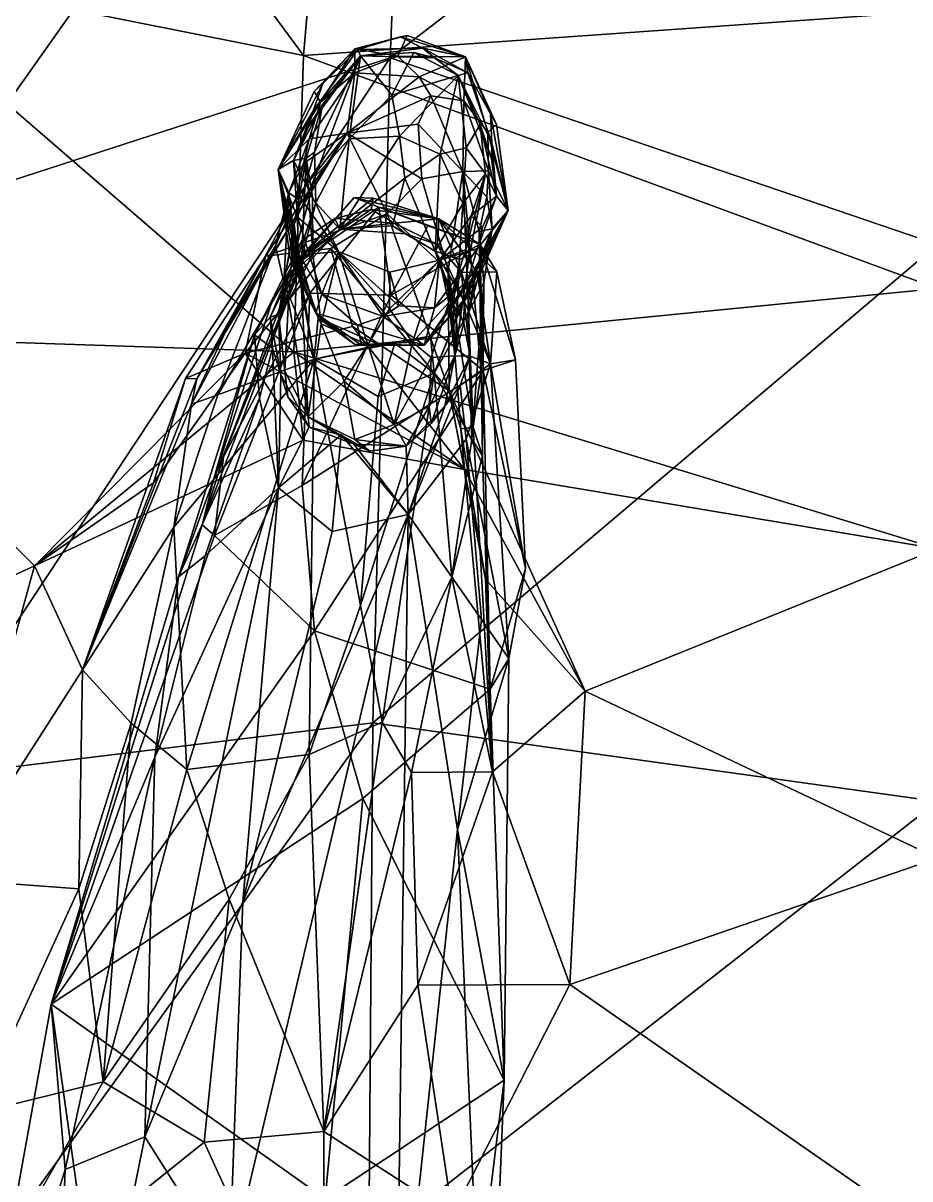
# Model space of a CAD drawing. Extents: x -0.15 to 0.15, y -0.73 to 0.51.
# Drawn here: x -0.0982 to -0.003, y -0.0489 to 0.0753 of the extents above; entities that cross this region are included whole.
import ezdxf

# ---------------------------------------------------------------- set-up
doc = ezdxf.new("R2010")
doc.units = 0
doc.layers.add('CRANE$LWO', color=1, linetype='CONTINUOUS')

msp = doc.modelspace()

# ---------------------------------------------------------------- linework, layer by layer
at = {"layer": 'CRANE$LWO'}
for points in [[(-0.06811, 0.07182, 0.76702), (-0.11732, 0.08163, 0.78854), (-0.11083, 0.12974, 0.7716)], [(-0.11083, 0.12974, 0.7716), (-0.0645, 0.11368, 0.7588), (-0.06811, 0.07182, 0.76702)], [(-0.05647, 0.12816, 1.07394), (-0.10297, 0.10712, 1.02558), (-0.10769, 0.05569, 1.04586)], [(-0.10769, 0.05569, 1.04586), (-0.0588, 0.07156, 1.091), (-0.05647, 0.12816, 1.07394)], [(-0.05647, 0.12816, 1.07394), (-0.0588, 0.07156, 1.091), (0, 0.11691, 1.10408)], [(-0.0588, 0.07156, 1.091), (0, 0.05151, 1.12434), (0, 0.11691, 1.10408)], [(-0.06811, 0.07182, 0.76702), (-0.0645, 0.11368, 0.7588), (0, 0.07661, 0.76193)], [(-0.06914, 0.03996, 0.78697), (-0.12155, 0.04172, 0.8104), (-0.11732, 0.08163, 0.78854)], [(-0.06811, 0.07182, 0.76702), (-0.06914, 0.03996, 0.78697), (-0.11732, 0.08163, 0.78854)], [(-0.06811, 0.07182, 0.76702), (0, 0.07661, 0.76193), (0, 0.04676, 0.77115)], [(-0.05697, 0.07397, 0.37849), (-0.05769, 0.07382, 0.36955), (-0.06257, 0.07253, 0.37841)], [(-0.05798, 0.07175, 0.38793), (-0.05697, 0.07397, 0.37849), (-0.06257, 0.07253, 0.37841)], [(-0.05769, 0.07382, 0.36955), (-0.06225, 0.07247, 0.3674), (-0.06257, 0.07253, 0.37841)], [(-0.05769, 0.07382, 0.36955), (-0.05528, 0.07258, 0.36547), (-0.06225, 0.07247, 0.3674)], [(-0.05697, 0.07397, 0.37849), (-0.05798, 0.07175, 0.38793), (-0.05071, 0.07167, 0.37859)], [(-0.05769, 0.07382, 0.36955), (-0.05697, 0.07397, 0.37849), (-0.05071, 0.07167, 0.37859)], [(-0.05528, 0.07258, 0.36547), (-0.05769, 0.07382, 0.36955), (-0.05071, 0.07167, 0.37859)], [(-0.06198, 0.07177, 0.33604), (-0.06707, 0.06587, 0.36534), (-0.06225, 0.07247, 0.3674)], [(-0.06603, 0.06881, 0.36945), (-0.06225, 0.07247, 0.3674), (-0.06707, 0.06587, 0.36534)], [(-0.06603, 0.06881, 0.36945), (-0.06696, 0.06794, 0.37816), (-0.06257, 0.07253, 0.37841)], [(-0.06696, 0.06794, 0.37816), (-0.06628, 0.06681, 0.38748), (-0.06257, 0.07253, 0.37841)], [(-0.06628, 0.06681, 0.38748), (-0.06258, 0.06993, 0.39008), (-0.06257, 0.07253, 0.37841)], [(-0.06225, 0.07247, 0.3674), (-0.06603, 0.06881, 0.36945), (-0.06257, 0.07253, 0.37841)], [(-0.06258, 0.06993, 0.39008), (-0.05798, 0.07175, 0.38793), (-0.06257, 0.07253, 0.37841)], [(-0.06198, 0.07177, 0.33604), (-0.06225, 0.07247, 0.3674), (-0.05528, 0.07258, 0.36547)], [(-0.05528, 0.07258, 0.36547), (-0.05404, 0.07155, 0.36167), (-0.06198, 0.07177, 0.33604)], [(-0.05624, 0.07214, 0.33125), (-0.0586, 0.06756, 0.25567), (-0.06198, 0.07177, 0.33604)], [(-0.05404, 0.07155, 0.36167), (-0.05624, 0.07214, 0.33125), (-0.06198, 0.07177, 0.33604)], [(-0.0586, 0.06756, 0.25567), (-0.05624, 0.07214, 0.33125), (-0.05147, 0.06966, 0.32877)], [(-0.05624, 0.07214, 0.33125), (-0.05404, 0.07155, 0.36167), (-0.05147, 0.06966, 0.32877)], [(-0.05071, 0.07167, 0.37859), (-0.05044, 0.06993, 0.36566), (-0.05528, 0.07258, 0.36547)], [(-0.05404, 0.07155, 0.36167), (-0.05528, 0.07258, 0.36547), (-0.05044, 0.06993, 0.36566)], [(-0.0588, 0.07156, 1.091), (-0.10769, 0.05569, 1.04586), (-0.11011, -0.00595, 1.07502)], [(-0.06065, 0.0001, 1.11348), (-0.0588, 0.07156, 1.091), (-0.11011, -0.00595, 1.07502)], [(0, 0.04676, 0.77115), (-0.06914, 0.03996, 0.78697), (-0.06811, 0.07182, 0.76702)], [(-0.06607, 0.06655, 0.33105), (-0.06753, 0.0642, 0.36143), (-0.06198, 0.07177, 0.33604)], [(-0.06753, 0.0642, 0.36143), (-0.06707, 0.06587, 0.36534), (-0.06198, 0.07177, 0.33604)], [(-0.06683, 0.0588, 0.20647), (-0.06692, 0.06142, 0.25554), (-0.06198, 0.07177, 0.33604)], [(-0.06692, 0.06142, 0.25554), (-0.06607, 0.06655, 0.33105), (-0.06198, 0.07177, 0.33604)], [(-0.06198, 0.07177, 0.33604), (-0.06319, 0.06286, 0.20654), (-0.06683, 0.0588, 0.20647)], [(-0.0586, 0.06756, 0.25567), (-0.06319, 0.06286, 0.20654), (-0.06198, 0.07177, 0.33604)], [(-0.05798, 0.07175, 0.38793), (-0.06258, 0.06993, 0.39008), (-0.05567, 0.06951, 0.39263)], [(0, 0.05151, 1.12434), (-0.0588, 0.07156, 1.091), (-0.06065, 0.0001, 1.11348)], [(-0.05798, 0.07175, 0.38793), (-0.05567, 0.06951, 0.39263), (-0.05071, 0.07167, 0.37859)], [(-0.05071, 0.07167, 0.37859), (-0.05567, 0.06951, 0.39263), (-0.05089, 0.06694, 0.39253)], [(-0.05404, 0.07155, 0.36167), (-0.05044, 0.06993, 0.36566), (-0.05147, 0.06966, 0.32877)], [(-0.05089, 0.06694, 0.39253), (-0.04829, 0.06355, 0.38776), (-0.05071, 0.07167, 0.37859)], [(-0.04738, 0.06438, 0.37849), (-0.04801, 0.06553, 0.36977), (-0.05071, 0.07167, 0.37859)], [(-0.04801, 0.06553, 0.36977), (-0.05044, 0.06993, 0.36566), (-0.05071, 0.07167, 0.37859)], [(-0.04829, 0.06355, 0.38776), (-0.04738, 0.06438, 0.37849), (-0.05071, 0.07167, 0.37859)], [(-0.06341, 0.06347, 0.42636), (-0.06258, 0.06993, 0.39008), (-0.06749, 0.06287, 0.39204)], [(-0.06628, 0.06681, 0.38748), (-0.06749, 0.06287, 0.39204), (-0.06258, 0.06993, 0.39008)], [(-0.06341, 0.06347, 0.42636), (-0.05567, 0.06951, 0.39263), (-0.06258, 0.06993, 0.39008)], [(-0.0578, 0.06314, 0.20659), (-0.0586, 0.06756, 0.25567), (-0.05147, 0.06966, 0.32877)], [(-0.05147, 0.06966, 0.32877), (-0.05342, 0.0612, 0.20665), (-0.0578, 0.06314, 0.20659)], [(-0.05063, 0.06188, 0.25574), (-0.05342, 0.0612, 0.20665), (-0.05147, 0.06966, 0.32877)], [(-0.05147, 0.06966, 0.32877), (-0.05044, 0.06993, 0.36566), (-0.04785, 0.06242, 0.36571)], [(-0.04911, 0.06441, 0.33129), (-0.05063, 0.06188, 0.25574), (-0.05147, 0.06966, 0.32877)], [(-0.04785, 0.06242, 0.36571), (-0.04789, 0.0607, 0.36177), (-0.05147, 0.06966, 0.32877)], [(-0.04789, 0.0607, 0.36177), (-0.04911, 0.06441, 0.33129), (-0.05147, 0.06966, 0.32877)], [(-0.04801, 0.06553, 0.36977), (-0.04785, 0.06242, 0.36571), (-0.05044, 0.06993, 0.36566)], [(-0.06696, 0.06794, 0.37816), (-0.06603, 0.06881, 0.36945), (-0.07082, 0.05956, 0.37793)], [(-0.06603, 0.06881, 0.36945), (-0.06707, 0.06587, 0.36534), (-0.07082, 0.05956, 0.37793)], [(-0.05442, 0.06747, 0.39702), (-0.05567, 0.06951, 0.39263), (-0.06341, 0.06347, 0.42636)], [(-0.05442, 0.06747, 0.39702), (-0.05089, 0.06694, 0.39253), (-0.05567, 0.06951, 0.39263)], [(-0.06628, 0.06681, 0.38748), (-0.06696, 0.06794, 0.37816), (-0.07082, 0.05956, 0.37793)], [(-0.05579, 0.06443, 0.42783), (-0.05442, 0.06747, 0.39702), (-0.06341, 0.06347, 0.42636)], [(-0.0586, 0.06756, 0.25567), (-0.0578, 0.06314, 0.20659), (-0.06319, 0.06286, 0.20654)], [(-0.05442, 0.06747, 0.39702), (-0.05579, 0.06443, 0.42783), (-0.05097, 0.05934, 0.43029)], [(-0.05089, 0.06694, 0.39253), (-0.05442, 0.06747, 0.39702), (-0.05097, 0.05934, 0.43029)], [(-0.06749, 0.06287, 0.39204), (-0.06628, 0.06681, 0.38748), (-0.07082, 0.05956, 0.37793)], [(-0.07082, 0.05956, 0.37793), (-0.06707, 0.06587, 0.36534), (-0.06917, 0.06051, 0.36335)], [(-0.06781, 0.06079, 0.31591), (-0.06917, 0.06051, 0.36335), (-0.06607, 0.06655, 0.33105)], [(-0.06753, 0.0642, 0.36143), (-0.06607, 0.06655, 0.33105), (-0.06917, 0.06051, 0.36335)], [(-0.06753, 0.0642, 0.36143), (-0.06917, 0.06051, 0.36335), (-0.06707, 0.06587, 0.36534)], [(-0.06607, 0.06655, 0.33105), (-0.06692, 0.06142, 0.25554), (-0.06781, 0.06079, 0.31591)], [(-0.05097, 0.05934, 0.43029), (-0.04824, 0.05942, 0.39232), (-0.05089, 0.06694, 0.39253)], [(-0.04829, 0.06355, 0.38776), (-0.05089, 0.06694, 0.39253), (-0.04824, 0.05942, 0.39232)], [(-0.04785, 0.06242, 0.36571), (-0.04801, 0.06553, 0.36977), (-0.04611, 0.05515, 0.37838)], [(-0.04801, 0.06553, 0.36977), (-0.04738, 0.06438, 0.37849), (-0.04611, 0.05515, 0.37838)], [(-0.06341, 0.06347, 0.42636), (-0.07956, 0.03708, 0.54953), (-0.07219, 0.05023, 0.57378)], [(-0.0762, 0.04272, 0.50165), (-0.07956, 0.03708, 0.54953), (-0.06341, 0.06347, 0.42636)], [(-0.06888, 0.0565, 0.42744), (-0.0762, 0.04272, 0.50165), (-0.06341, 0.06347, 0.42636)], [(-0.06341, 0.06347, 0.42636), (-0.07219, 0.05023, 0.57378), (-0.05912, 0.05479, 0.55019)], [(-0.0681, 0.06021, 0.39649), (-0.06888, 0.0565, 0.42744), (-0.06341, 0.06347, 0.42636)], [(-0.06749, 0.06287, 0.39204), (-0.0681, 0.06021, 0.39649), (-0.06341, 0.06347, 0.42636)], [(-0.05537, 0.05856, 0.50226), (-0.05579, 0.06443, 0.42783), (-0.06341, 0.06347, 0.42636)], [(-0.05912, 0.05479, 0.55019), (-0.05537, 0.05856, 0.50226), (-0.06341, 0.06347, 0.42636)], [(-0.05579, 0.06443, 0.42783), (-0.05537, 0.05856, 0.50226), (-0.05097, 0.05934, 0.43029)], [(-0.05063, 0.06188, 0.25574), (-0.04911, 0.06441, 0.33129), (-0.04853, 0.05909, 0.31617)], [(-0.04853, 0.05909, 0.31617), (-0.04911, 0.06441, 0.33129), (-0.04737, 0.05669, 0.36372)], [(-0.04789, 0.0607, 0.36177), (-0.04737, 0.05669, 0.36372), (-0.04911, 0.06441, 0.33129)], [(-0.04738, 0.06438, 0.37849), (-0.04829, 0.06355, 0.38776), (-0.04611, 0.05515, 0.37838)], [(-0.04829, 0.06355, 0.38776), (-0.04824, 0.05942, 0.39232), (-0.04611, 0.05515, 0.37838)], [(-0.07082, 0.05956, 0.37793), (-0.06966, 0.05707, 0.39404), (-0.06749, 0.06287, 0.39204)], [(-0.0681, 0.06021, 0.39649), (-0.06749, 0.06287, 0.39204), (-0.06966, 0.05707, 0.39404)], [(-0.06676, 0.05598, 0.15741), (-0.06683, 0.0588, 0.20647), (-0.06319, 0.06286, 0.20654)], [(-0.06676, 0.05598, 0.15741), (-0.06319, 0.06286, 0.20654), (-0.06419, 0.05315, 0.07615)], [(-0.06419, 0.05315, 0.07615), (-0.06319, 0.06286, 0.20654), (-0.0578, 0.06314, 0.20659)], [(-0.0578, 0.06314, 0.20659), (-0.05723, 0.05863, 0.15755), (-0.06419, 0.05315, 0.07615)], [(-0.05723, 0.05863, 0.15755), (-0.0578, 0.06314, 0.20659), (-0.05342, 0.0612, 0.20665)], [(-0.04789, 0.0607, 0.36177), (-0.04785, 0.06242, 0.36571), (-0.04737, 0.05669, 0.36372)], [(-0.04611, 0.05515, 0.37838), (-0.04737, 0.05669, 0.36372), (-0.04785, 0.06242, 0.36571)], [(-0.06692, 0.06142, 0.25554), (-0.06683, 0.0588, 0.20647), (-0.0691, 0.05369, 0.20642)], [(-0.06692, 0.06142, 0.25554), (-0.0691, 0.05369, 0.20642), (-0.06781, 0.06079, 0.31591)], [(-0.05723, 0.05863, 0.15755), (-0.05342, 0.0612, 0.20665), (-0.05394, 0.0508, 0.08377)], [(-0.05394, 0.0508, 0.08377), (-0.05342, 0.0612, 0.20665), (-0.05097, 0.0559, 0.20665)], [(-0.05063, 0.06188, 0.25574), (-0.05097, 0.0559, 0.20665), (-0.05342, 0.0612, 0.20665)], [(-0.05097, 0.0559, 0.20665), (-0.05063, 0.06188, 0.25574), (-0.04853, 0.05909, 0.31617)], [(-0.07082, 0.05956, 0.37793), (-0.06917, 0.06051, 0.36335), (-0.06874, 0.05443, 0.36519)], [(-0.0681, 0.06021, 0.39649), (-0.06966, 0.05707, 0.39404), (-0.06888, 0.0565, 0.42744)], [(-0.06781, 0.06079, 0.31591), (-0.06714, 0.05661, 0.33093), (-0.06917, 0.06051, 0.36335)], [(-0.06861, 0.05673, 0.36129), (-0.06874, 0.05443, 0.36519), (-0.06917, 0.06051, 0.36335)], [(-0.06861, 0.05673, 0.36129), (-0.06917, 0.06051, 0.36335), (-0.06714, 0.05661, 0.33093)], [(-0.06781, 0.06079, 0.31591), (-0.0691, 0.05369, 0.20642), (-0.06839, 0.04794, 0.20642)], [(-0.06839, 0.04794, 0.20642), (-0.06711, 0.05049, 0.2555), (-0.06781, 0.06079, 0.31591)], [(-0.06711, 0.05049, 0.2555), (-0.06714, 0.05661, 0.33093), (-0.06781, 0.06079, 0.31591)], [(-0.06874, 0.05443, 0.36519), (-0.06868, 0.05065, 0.36922), (-0.07082, 0.05956, 0.37793)], [(-0.06868, 0.05065, 0.36922), (-0.06958, 0.0502, 0.37788), (-0.07082, 0.05956, 0.37793)], [(-0.07082, 0.05956, 0.37793), (-0.06918, 0.05148, 0.39177), (-0.06966, 0.05707, 0.39404)], [(-0.06958, 0.0502, 0.37788), (-0.06899, 0.04867, 0.38714), (-0.07082, 0.05956, 0.37793)], [(-0.06899, 0.04867, 0.38714), (-0.06918, 0.05148, 0.39177), (-0.07082, 0.05956, 0.37793)], [(-0.07077, 0.04398, 0.0835), (-0.0691, 0.05369, 0.20642), (-0.06683, 0.0588, 0.20647)], [(-0.06683, 0.0588, 0.20647), (-0.06676, 0.05598, 0.15741), (-0.07077, 0.04398, 0.0835)], [(-0.05723, 0.05863, 0.15755), (-0.05855, 0.05349, 0.08128), (-0.06419, 0.05315, 0.07615)], [(-0.05537, 0.05856, 0.50226), (-0.05912, 0.05479, 0.55019), (-0.05256, 0.04875, 0.5502)], [(-0.05855, 0.05349, 0.08128), (-0.05723, 0.05863, 0.15755), (-0.05394, 0.0508, 0.08377)], [(-0.05537, 0.05856, 0.50226), (-0.05256, 0.04875, 0.5502), (-0.05097, 0.05934, 0.43029)], [(-0.05097, 0.05934, 0.43029), (-0.05256, 0.04875, 0.5502), (-0.04988, 0.03186, 0.55022)], [(-0.0484, 0.05661, 0.39682), (-0.04824, 0.05942, 0.39232), (-0.05097, 0.05934, 0.43029)], [(-0.04921, 0.05289, 0.42782), (-0.0484, 0.05661, 0.39682), (-0.05097, 0.05934, 0.43029)], [(-0.04988, 0.03186, 0.55022), (-0.04901, 0.03781, 0.50225), (-0.05097, 0.05934, 0.43029)], [(-0.04901, 0.03781, 0.50225), (-0.04921, 0.05289, 0.42782), (-0.05097, 0.05934, 0.43029)], [(-0.04853, 0.05909, 0.31617), (-0.05027, 0.0504, 0.20665), (-0.05097, 0.0559, 0.20665)], [(-0.05009, 0.05458, 0.33117), (-0.05066, 0.05098, 0.25569), (-0.04853, 0.05909, 0.31617)], [(-0.05066, 0.05098, 0.25569), (-0.05027, 0.0504, 0.20665), (-0.04853, 0.05909, 0.31617)], [(-0.04853, 0.05909, 0.31617), (-0.04737, 0.05669, 0.36372), (-0.05009, 0.05458, 0.33117)], [(-0.0484, 0.05661, 0.39682), (-0.04783, 0.0532, 0.39444), (-0.04824, 0.05942, 0.39232)], [(-0.04611, 0.05515, 0.37838), (-0.04824, 0.05942, 0.39232), (-0.04783, 0.0532, 0.39444)], [(-0.0762, 0.04272, 0.50165), (-0.06888, 0.0565, 0.42744), (-0.07112, 0.05136, 0.43264)], [(-0.07112, 0.05136, 0.43264), (-0.06888, 0.0565, 0.42744), (-0.06966, 0.05707, 0.39404)], [(-0.07112, 0.05136, 0.43264), (-0.06966, 0.05707, 0.39404), (-0.07022, 0.04745, 0.42712)], [(-0.06676, 0.05598, 0.15741), (-0.06858, 0.04908, 0.08112), (-0.07077, 0.04398, 0.0835)], [(-0.06919, 0.05283, 0.39623), (-0.07022, 0.04745, 0.42712), (-0.06966, 0.05707, 0.39404)], [(-0.06919, 0.05283, 0.39623), (-0.06966, 0.05707, 0.39404), (-0.06918, 0.05148, 0.39177)], [(-0.06267, 0.05654, 0.01818), (-0.05999, 0.0555, 0.01295), (-0.06889, 0.04938, 0.01326)], [(-0.06267, 0.05654, 0.01818), (-0.06889, 0.04938, 0.01326), (-0.06785, 0.05064, 0.02584)], [(-0.06874, 0.05443, 0.36519), (-0.06861, 0.05673, 0.36129), (-0.06434, 0.05075, 0.33577)], [(-0.06861, 0.05673, 0.36129), (-0.06714, 0.05661, 0.33093), (-0.06434, 0.05075, 0.33577)], [(-0.06858, 0.04908, 0.08112), (-0.06676, 0.05598, 0.15741), (-0.06419, 0.05315, 0.07615)], [(-0.06062, 0.05648, 0.02826), (-0.06267, 0.05654, 0.01818), (-0.06785, 0.05064, 0.02584)], [(-0.06083, 0.05526, 0.03853), (-0.06062, 0.05648, 0.02826), (-0.06785, 0.05064, 0.02584)], [(-0.06714, 0.05661, 0.33093), (-0.06711, 0.05049, 0.2555), (-0.06434, 0.05075, 0.33577)], [(-0.05999, 0.0555, 0.01295), (-0.06267, 0.05654, 0.01818), (-0.05356, 0.05427, 0.02828)], [(-0.06267, 0.05654, 0.01818), (-0.06062, 0.05648, 0.02826), (-0.05356, 0.05427, 0.02828)], [(-0.06062, 0.05648, 0.02826), (-0.06083, 0.05526, 0.03853), (-0.05356, 0.05427, 0.02828)], [(-0.05097, 0.0559, 0.20665), (-0.05135, 0.0499, 0.15759), (-0.05394, 0.0508, 0.08377)], [(-0.05135, 0.0499, 0.15759), (-0.05097, 0.0559, 0.20665), (-0.05027, 0.0504, 0.20665)], [(-0.04888, 0.05336, 0.36164), (-0.05009, 0.05458, 0.33117), (-0.04737, 0.05669, 0.36372)], [(-0.04611, 0.05515, 0.37838), (-0.04942, 0.05107, 0.36556), (-0.04737, 0.05669, 0.36372)], [(-0.04888, 0.05336, 0.36164), (-0.04737, 0.05669, 0.36372), (-0.04942, 0.05107, 0.36556)], [(-0.0484, 0.05661, 0.39682), (-0.04921, 0.05289, 0.42782), (-0.04783, 0.0532, 0.39444)], [(-0.06518, 0.05108, 0.59802), (-0.05912, 0.05479, 0.55019), (-0.07219, 0.05023, 0.57378)], [(-0.06743, 0.04626, 0.00428), (-0.06889, 0.04938, 0.01326), (-0.05999, 0.0555, 0.01295)], [(-0.06473, 0.0543, 0.04097), (-0.06083, 0.05526, 0.03853), (-0.06785, 0.05064, 0.02584)], [(-0.06743, 0.04626, 0.00428), (-0.05999, 0.0555, 0.01295), (-0.05867, 0.04604, 0.00017)], [(-0.05912, 0.05479, 0.55019), (-0.06518, 0.05108, 0.59802), (-0.05246, 0.03577, 0.67917)], [(-0.06083, 0.05526, 0.03853), (-0.06473, 0.0543, 0.04097), (-0.05832, 0.05379, 0.04389)], [(-0.06083, 0.05526, 0.03853), (-0.05832, 0.05379, 0.04389), (-0.05356, 0.05427, 0.02828)], [(-0.05356, 0.05427, 0.02828), (-0.04915, 0.05153, 0.01311), (-0.05999, 0.0555, 0.01295)], [(-0.05473, 0.05349, 0.00783), (-0.05999, 0.0555, 0.01295), (-0.04915, 0.05153, 0.01311)], [(-0.05473, 0.05349, 0.00783), (-0.05867, 0.04604, 0.00017), (-0.05999, 0.0555, 0.01295)], [(-0.05246, 0.03577, 0.67917), (-0.05256, 0.04875, 0.5502), (-0.05912, 0.05479, 0.55019)], [(-0.04979, 0.0481, 0.39208), (-0.05077, 0.0455, 0.38744), (-0.04611, 0.05515, 0.37838)], [(-0.05077, 0.0455, 0.38744), (-0.04982, 0.04674, 0.37822), (-0.04611, 0.05515, 0.37838)], [(-0.04982, 0.04674, 0.37822), (-0.05052, 0.04749, 0.36954), (-0.04611, 0.05515, 0.37838)], [(-0.05052, 0.04749, 0.36954), (-0.04942, 0.05107, 0.36556), (-0.04611, 0.05515, 0.37838)], [(-0.04611, 0.05515, 0.37838), (-0.04783, 0.0532, 0.39444), (-0.04979, 0.0481, 0.39208)], [(-0.0697, 0.04545, 0.15733), (-0.0691, 0.05369, 0.20642), (-0.07077, 0.04398, 0.0835)], [(-0.0697, 0.04545, 0.15733), (-0.06839, 0.04794, 0.20642), (-0.0691, 0.05369, 0.20642)], [(-0.06419, 0.05315, 0.07615), (-0.06473, 0.0543, 0.04097), (-0.0694, 0.0491, 0.04355)], [(-0.0683, 0.0519, 0.03812), (-0.0694, 0.0491, 0.04355), (-0.06473, 0.0543, 0.04097)], [(-0.06434, 0.05075, 0.33577), (-0.06614, 0.04615, 0.36704), (-0.06874, 0.05443, 0.36519)], [(-0.06868, 0.05065, 0.36922), (-0.06874, 0.05443, 0.36519), (-0.06614, 0.04615, 0.36704)], [(-0.0683, 0.0519, 0.03812), (-0.06473, 0.0543, 0.04097), (-0.06785, 0.05064, 0.02584)], [(-0.06419, 0.05315, 0.07615), (-0.05832, 0.05379, 0.04389), (-0.06473, 0.0543, 0.04097)], [(-0.05713, 0.05263, 0.04894), (-0.05832, 0.05379, 0.04389), (-0.06419, 0.05315, 0.07615)], [(-0.05855, 0.05349, 0.08128), (-0.05713, 0.05263, 0.04894), (-0.06419, 0.05315, 0.07615)], [(-0.05473, 0.05349, 0.00783), (-0.04915, 0.05153, 0.01311), (-0.05867, 0.04604, 0.00017)], [(-0.05713, 0.05263, 0.04894), (-0.05855, 0.05349, 0.08128), (-0.05394, 0.0508, 0.08377)], [(-0.05356, 0.05427, 0.02828), (-0.05832, 0.05379, 0.04389), (-0.0537, 0.05151, 0.04381)], [(-0.05713, 0.05263, 0.04894), (-0.0537, 0.05151, 0.04381), (-0.05832, 0.05379, 0.04389)], [(-0.0537, 0.05151, 0.04381), (-0.05111, 0.04848, 0.03861), (-0.05356, 0.05427, 0.02828)], [(-0.04943, 0.04852, 0.0285), (-0.04733, 0.04855, 0.01873), (-0.05356, 0.05427, 0.02828)], [(-0.04733, 0.04855, 0.01873), (-0.04915, 0.05153, 0.01311), (-0.05356, 0.05427, 0.02828)], [(-0.05111, 0.04848, 0.03861), (-0.04943, 0.04852, 0.0285), (-0.05356, 0.05427, 0.02828)], [(-0.05066, 0.05098, 0.25569), (-0.05009, 0.05458, 0.33117), (-0.05348, 0.04982, 0.32855)], [(-0.05009, 0.05458, 0.33117), (-0.04888, 0.05336, 0.36164), (-0.05348, 0.04982, 0.32855)], [(-0.07022, 0.04745, 0.42712), (-0.06919, 0.05283, 0.39623), (-0.06695, 0.03919, 0.42562)], [(-0.0694, 0.0491, 0.04355), (-0.07006, 0.0469, 0.04871), (-0.06419, 0.05315, 0.07615)], [(-0.07006, 0.0469, 0.04871), (-0.06858, 0.04908, 0.08112), (-0.06419, 0.05315, 0.07615)], [(-0.06919, 0.05283, 0.39623), (-0.06918, 0.05148, 0.39177), (-0.06695, 0.03919, 0.42562)], [(-0.0537, 0.05151, 0.04381), (-0.05713, 0.05263, 0.04894), (-0.05394, 0.0508, 0.08377)], [(-0.04888, 0.05336, 0.36164), (-0.04942, 0.05107, 0.36556), (-0.05348, 0.04982, 0.32855)], [(-0.04873, 0.0474, 0.43312), (-0.05043, 0.04407, 0.42754), (-0.04783, 0.0532, 0.39444)], [(-0.04938, 0.04944, 0.3966), (-0.04783, 0.0532, 0.39444), (-0.05043, 0.04407, 0.42754)], [(-0.04938, 0.04944, 0.3966), (-0.04979, 0.0481, 0.39208), (-0.04783, 0.0532, 0.39444)], [(-0.04873, 0.0474, 0.43312), (-0.04783, 0.0532, 0.39444), (-0.04921, 0.05289, 0.42782)], [(-0.04921, 0.05289, 0.42782), (-0.04901, 0.03781, 0.50225), (-0.04873, 0.0474, 0.43312)], [(-0.08014, 0.03435, 0.52541), (-0.0762, 0.04272, 0.50165), (-0.07112, 0.05136, 0.43264)], [(-0.07732, 0.03536, 0.50132), (-0.08014, 0.03435, 0.52541), (-0.07112, 0.05136, 0.43264)], [(-0.07022, 0.04745, 0.42712), (-0.07732, 0.03536, 0.50132), (-0.07112, 0.05136, 0.43264)], [(-0.06285, 0.04268, 0.68066), (-0.06518, 0.05108, 0.59802), (-0.07435, 0.03982, 0.69147)], [(-0.06518, 0.05108, 0.59802), (-0.07219, 0.05023, 0.57378), (-0.07435, 0.03982, 0.69147)], [(-0.0694, 0.0491, 0.04355), (-0.0683, 0.0519, 0.03812), (-0.07338, 0.04181, 0.03029)], [(-0.0683, 0.0519, 0.03812), (-0.07136, 0.04576, 0.02751), (-0.07338, 0.04181, 0.03029)], [(-0.07136, 0.04576, 0.02751), (-0.0683, 0.0519, 0.03812), (-0.06785, 0.05064, 0.02584)], [(-0.06695, 0.03919, 0.42562), (-0.06918, 0.05148, 0.39177), (-0.06653, 0.04363, 0.38948)], [(-0.06899, 0.04867, 0.38714), (-0.06653, 0.04363, 0.38948), (-0.06918, 0.05148, 0.39177)], [(-0.06518, 0.05108, 0.59802), (-0.06285, 0.04268, 0.68066), (-0.05246, 0.03577, 0.67917)], [(-0.06065, 0.0001, 1.11348), (0, -0.00835, 1.14001), (0, 0.05151, 1.12434)], [(-0.04881, 0.03796, 0.0021), (-0.05867, 0.04604, 0.00017), (-0.04915, 0.05153, 0.01311)], [(-0.05348, 0.04982, 0.32855), (-0.04942, 0.05107, 0.36556), (-0.05404, 0.04468, 0.36528)], [(-0.05052, 0.04749, 0.36954), (-0.05404, 0.04468, 0.36528), (-0.04942, 0.05107, 0.36556)], [(-0.05394, 0.0508, 0.08377), (-0.05085, 0.04544, 0.04379), (-0.0537, 0.05151, 0.04381)], [(-0.05111, 0.04848, 0.03861), (-0.0537, 0.05151, 0.04381), (-0.05085, 0.04544, 0.04379)], [(-0.05248, 0.04526, 0.2066), (-0.05066, 0.05098, 0.25569), (-0.05348, 0.04982, 0.32855)], [(-0.05066, 0.05098, 0.25569), (-0.05248, 0.04526, 0.2066), (-0.05027, 0.0504, 0.20665)], [(-0.04881, 0.03796, 0.0021), (-0.04915, 0.05153, 0.01311), (-0.04534, 0.03912, 0.014)], [(-0.04733, 0.04855, 0.01873), (-0.04534, 0.03912, 0.014), (-0.04915, 0.05153, 0.01311)], [(-0.07219, 0.05023, 0.57378), (-0.08077, 0.03709, 0.59753), (-0.07435, 0.03982, 0.69147)], [(-0.08077, 0.03709, 0.59753), (-0.07219, 0.05023, 0.57378), (-0.07956, 0.03708, 0.54953)], [(-0.07899, 0.02139, 0.01416), (-0.07772, 0.02633, 0.01844), (-0.06785, 0.05064, 0.02584)], [(-0.07668, 0.02869, 0.00939), (-0.07899, 0.02139, 0.01416), (-0.06785, 0.05064, 0.02584)], [(-0.07772, 0.02633, 0.01844), (-0.07136, 0.04576, 0.02751), (-0.06785, 0.05064, 0.02584)], [(-0.06889, 0.04938, 0.01326), (-0.07668, 0.02869, 0.00939), (-0.06785, 0.05064, 0.02584)], [(-0.06958, 0.0502, 0.37788), (-0.06868, 0.05065, 0.36922), (-0.06678, 0.04414, 0.37792)], [(-0.06899, 0.04867, 0.38714), (-0.06958, 0.0502, 0.37788), (-0.06678, 0.04414, 0.37792)], [(-0.06868, 0.05065, 0.36922), (-0.06614, 0.04615, 0.36704), (-0.06678, 0.04414, 0.37792)], [(-0.06711, 0.05049, 0.2555), (-0.06839, 0.04794, 0.20642), (-0.06619, 0.04296, 0.20643)], [(-0.06711, 0.05049, 0.2555), (-0.06619, 0.04296, 0.20643), (-0.06434, 0.05075, 0.33577)], [(-0.06434, 0.05075, 0.33577), (-0.06619, 0.04296, 0.20643), (-0.06119, 0.04073, 0.20647)], [(-0.06434, 0.05075, 0.33577), (-0.05954, 0.04378, 0.36502), (-0.06614, 0.04615, 0.36704)], [(-0.06119, 0.04073, 0.20647), (-0.05885, 0.04459, 0.25555), (-0.06434, 0.05075, 0.33577)], [(-0.05885, 0.04459, 0.25555), (-0.05883, 0.04852, 0.33093), (-0.06434, 0.05075, 0.33577)], [(-0.05883, 0.04852, 0.33093), (-0.05786, 0.04491, 0.36124), (-0.06434, 0.05075, 0.33577)], [(-0.05786, 0.04491, 0.36124), (-0.05954, 0.04378, 0.36502), (-0.06434, 0.05075, 0.33577)], [(-0.05883, 0.04852, 0.33093), (-0.05885, 0.04459, 0.25555), (-0.05348, 0.04982, 0.32855)], [(-0.05885, 0.04459, 0.25555), (-0.05638, 0.04099, 0.20654), (-0.05348, 0.04982, 0.32855)], [(-0.05786, 0.04491, 0.36124), (-0.05883, 0.04852, 0.33093), (-0.05348, 0.04982, 0.32855)], [(-0.05404, 0.04468, 0.36528), (-0.05786, 0.04491, 0.36124), (-0.05348, 0.04982, 0.32855)], [(-0.05348, 0.04982, 0.32855), (-0.05638, 0.04099, 0.20654), (-0.05248, 0.04526, 0.2066)], [(-0.05201, 0.04513, 0.08133), (-0.05088, 0.04305, 0.04896), (-0.05394, 0.0508, 0.08377)], [(-0.05088, 0.04305, 0.04896), (-0.05085, 0.04544, 0.04379), (-0.05394, 0.0508, 0.08377)], [(-0.05135, 0.0499, 0.15759), (-0.05201, 0.04513, 0.08133), (-0.05394, 0.0508, 0.08377)], [(-0.05185, 0.03952, 0.08378), (-0.05027, 0.0504, 0.20665), (-0.05248, 0.04526, 0.2066)], [(-0.05201, 0.04513, 0.08133), (-0.05135, 0.0499, 0.15759), (-0.05185, 0.03952, 0.08378)], [(-0.05135, 0.0499, 0.15759), (-0.05027, 0.0504, 0.20665), (-0.05185, 0.03952, 0.08378)], [(-0.07668, 0.02869, 0.00939), (-0.06889, 0.04938, 0.01326), (-0.06743, 0.04626, 0.00428)], [(-0.07338, 0.04181, 0.03029), (-0.07167, 0.04369, 0.04348), (-0.0694, 0.0491, 0.04355)], [(-0.07006, 0.0469, 0.04871), (-0.0694, 0.0491, 0.04355), (-0.07167, 0.04369, 0.04348)], [(-0.06858, 0.04908, 0.08112), (-0.07006, 0.0469, 0.04871), (-0.07077, 0.04398, 0.0835)], [(-0.06653, 0.04363, 0.38948), (-0.06899, 0.04867, 0.38714), (-0.06678, 0.04414, 0.37792)], [(-0.04979, 0.0481, 0.39208), (-0.04938, 0.04944, 0.3966), (-0.05406, 0.03767, 0.42975)], [(-0.04938, 0.04944, 0.3966), (-0.05043, 0.04407, 0.42754), (-0.05406, 0.03767, 0.42975)], [(-0.05118, 0.0317, 0.5981), (-0.04988, 0.03186, 0.55022), (-0.05256, 0.04875, 0.5502)], [(-0.05118, 0.0317, 0.5981), (-0.05256, 0.04875, 0.5502), (-0.05246, 0.03577, 0.67917)], [(-0.04943, 0.04852, 0.0285), (-0.05111, 0.04848, 0.03861), (-0.04802, 0.03866, 0.02889)], [(-0.05111, 0.04848, 0.03861), (-0.05085, 0.04544, 0.04379), (-0.04802, 0.03866, 0.02889)], [(-0.04733, 0.04855, 0.01873), (-0.04943, 0.04852, 0.0285), (-0.04802, 0.03866, 0.02889)], [(-0.04534, 0.03912, 0.014), (-0.04733, 0.04855, 0.01873), (-0.04802, 0.03866, 0.02889)], [(-0.07732, 0.03536, 0.50132), (-0.07022, 0.04745, 0.42712), (-0.06695, 0.03919, 0.42562)], [(-0.06839, 0.04794, 0.20642), (-0.0697, 0.04545, 0.15733), (-0.06761, 0.03298, 0.08354)], [(-0.06761, 0.03298, 0.08354), (-0.06619, 0.04296, 0.20643), (-0.06839, 0.04794, 0.20642)], [(-0.05404, 0.04468, 0.36528), (-0.05052, 0.04749, 0.36954), (-0.05514, 0.0407, 0.37803)], [(-0.05052, 0.04749, 0.36954), (-0.04982, 0.04674, 0.37822), (-0.05514, 0.0407, 0.37803)], [(-0.05406, 0.03767, 0.42975), (-0.05444, 0.04164, 0.39193), (-0.04979, 0.0481, 0.39208)], [(-0.05077, 0.0455, 0.38744), (-0.04979, 0.0481, 0.39208), (-0.05444, 0.04164, 0.39193)], [(-0.05002, 0.03059, 0.50195), (-0.05043, 0.04407, 0.42754), (-0.04873, 0.0474, 0.43312)], [(-0.04887, 0.0288, 0.52609), (-0.05002, 0.03059, 0.50195), (-0.04873, 0.0474, 0.43312)], [(-0.04901, 0.03781, 0.50225), (-0.04887, 0.0288, 0.52609), (-0.04873, 0.0474, 0.43312)], [(-0.06825, 0.02561, -0.0021), (-0.07767, 0.02023, 0.00118), (-0.06743, 0.04626, 0.00428)], [(-0.07767, 0.02023, 0.00118), (-0.07668, 0.02869, 0.00939), (-0.06743, 0.04626, 0.00428)], [(-0.07006, 0.0469, 0.04871), (-0.07167, 0.04369, 0.04348), (-0.07077, 0.04398, 0.0835)], [(-0.06914, 0.03996, 0.78697), (0, 0.04676, 0.77115), (0, 0.01881, 0.7942)], [(-0.05867, 0.04604, 0.00017), (-0.06825, 0.02561, -0.0021), (-0.06743, 0.04626, 0.00428)], [(-0.06825, 0.02561, -0.0021), (-0.05867, 0.04604, 0.00017), (-0.04881, 0.03796, 0.0021)], [(-0.06614, 0.04615, 0.36704), (-0.0623, 0.04285, 0.36905), (-0.06678, 0.04414, 0.37792)], [(-0.0623, 0.04285, 0.36905), (-0.06614, 0.04615, 0.36704), (-0.05954, 0.04378, 0.36502)], [(-0.04982, 0.04674, 0.37822), (-0.05077, 0.0455, 0.38744), (-0.05514, 0.0407, 0.37803)], [(-0.07136, 0.04576, 0.02751), (-0.07772, 0.02633, 0.01844), (-0.07338, 0.04181, 0.03029)], [(-0.0701, 0.03788, 0.08108), (-0.0697, 0.04545, 0.15733), (-0.07077, 0.04398, 0.0835)], [(-0.0697, 0.04545, 0.15733), (-0.0701, 0.03788, 0.08108), (-0.06761, 0.03298, 0.08354)], [(-0.05786, 0.04491, 0.36124), (-0.05404, 0.04468, 0.36528), (-0.05954, 0.04378, 0.36502)], [(-0.05438, 0.03935, 0.15751), (-0.05248, 0.04526, 0.2066), (-0.05638, 0.04099, 0.20654)], [(-0.05077, 0.0455, 0.38744), (-0.05444, 0.04164, 0.39193), (-0.05514, 0.0407, 0.37803)], [(-0.05248, 0.04526, 0.2066), (-0.05438, 0.03935, 0.15751), (-0.05185, 0.03952, 0.08378)], [(-0.05088, 0.04305, 0.04896), (-0.05201, 0.04513, 0.08133), (-0.05185, 0.03952, 0.08378)], [(-0.05088, 0.04305, 0.04896), (-0.05019, 0.03951, 0.04384), (-0.05085, 0.04544, 0.04379)], [(-0.04802, 0.03866, 0.02889), (-0.05085, 0.04544, 0.04379), (-0.05019, 0.03951, 0.04384)], [(-0.07144, 0.04035, 0.03851), (-0.07167, 0.04369, 0.04348), (-0.07338, 0.04181, 0.03029)], [(-0.07077, 0.04398, 0.0835), (-0.07167, 0.04369, 0.04348), (-0.07055, 0.03753, 0.04365)], [(-0.07144, 0.04035, 0.03851), (-0.07055, 0.03753, 0.04365), (-0.07167, 0.04369, 0.04348)], [(-0.07055, 0.03753, 0.04365), (-0.06978, 0.03513, 0.04871), (-0.07077, 0.04398, 0.0835)], [(-0.06978, 0.03513, 0.04871), (-0.0701, 0.03788, 0.08108), (-0.07077, 0.04398, 0.0835)], [(-0.06695, 0.03919, 0.42562), (-0.06653, 0.04363, 0.38948), (-0.05994, 0.04071, 0.39188)], [(-0.0623, 0.04285, 0.36905), (-0.06188, 0.0407, 0.37786), (-0.06678, 0.04414, 0.37792)], [(-0.06188, 0.0407, 0.37786), (-0.06262, 0.0408, 0.38723), (-0.06678, 0.04414, 0.37792)], [(-0.06262, 0.0408, 0.38723), (-0.06653, 0.04363, 0.38948), (-0.06678, 0.04414, 0.37792)], [(-0.06262, 0.0408, 0.38723), (-0.05994, 0.04071, 0.39188), (-0.06653, 0.04363, 0.38948)], [(-0.0623, 0.04285, 0.36905), (-0.05954, 0.04378, 0.36502), (-0.05514, 0.0407, 0.37803)], [(-0.05885, 0.04459, 0.25555), (-0.06119, 0.04073, 0.20647), (-0.05638, 0.04099, 0.20654)], [(-0.05514, 0.0407, 0.37803), (-0.05954, 0.04378, 0.36502), (-0.05404, 0.04468, 0.36528)], [(-0.05043, 0.04407, 0.42754), (-0.05002, 0.03059, 0.50195), (-0.05406, 0.03767, 0.42975)], [(-0.0762, 0.04272, 0.50165), (-0.08014, 0.03435, 0.52541), (-0.07956, 0.03708, 0.54953)], [(-0.05082, 0.02733, 0.77394), (-0.06285, 0.04268, 0.68066), (-0.07435, 0.03982, 0.69147)], [(-0.06372, 0.0368, 0.15739), (-0.06619, 0.04296, 0.20643), (-0.06761, 0.03298, 0.08354)], [(-0.06372, 0.0368, 0.15739), (-0.06119, 0.04073, 0.20647), (-0.06619, 0.04296, 0.20643)], [(-0.06285, 0.04268, 0.68066), (-0.05082, 0.02733, 0.77394), (-0.05246, 0.03577, 0.67917)], [(-0.06188, 0.0407, 0.37786), (-0.0623, 0.04285, 0.36905), (-0.05514, 0.0407, 0.37803)], [(-0.05019, 0.03951, 0.04384), (-0.05088, 0.04305, 0.04896), (-0.05185, 0.03952, 0.08378)], [(-0.09699, 0.01699, 0.78304), (-0.12406, 0.00445, 0.82577), (-0.12155, 0.04172, 0.8104)], [(-0.12155, 0.04172, 0.8104), (-0.06914, 0.03996, 0.78697), (-0.09699, 0.01699, 0.78304)], [(-0.07772, 0.02633, 0.01844), (-0.08154, 0.01579, 0.01785), (-0.07338, 0.04181, 0.03029)], [(-0.07338, 0.04181, 0.03029), (-0.08154, 0.01579, 0.01785), (-0.07284, 0.03499, 0.02956)], [(-0.07284, 0.03499, 0.02956), (-0.07144, 0.04035, 0.03851), (-0.07338, 0.04181, 0.03029)], [(-0.05835, 0.03216, 0.09653), (-0.05638, 0.04099, 0.20654), (-0.06119, 0.04073, 0.20647)], [(-0.05514, 0.0407, 0.37803), (-0.05444, 0.04164, 0.39193), (-0.05994, 0.04071, 0.39188)], [(-0.0583, 0.04091, 0.39624), (-0.05994, 0.04071, 0.39188), (-0.05444, 0.04164, 0.39193)], [(-0.05438, 0.03935, 0.15751), (-0.05638, 0.04099, 0.20654), (-0.05835, 0.03216, 0.09653)], [(-0.0583, 0.04091, 0.39624), (-0.05444, 0.04164, 0.39193), (-0.05406, 0.03767, 0.42975)], [(-0.06813, 0.03049, 0.79152), (-0.09699, 0.01699, 0.78304), (-0.06914, 0.03996, 0.78697)], [(-0.08423, 0.02588, 0.67993), (-0.09699, 0.01699, 0.78304), (-0.07435, 0.03982, 0.69147)], [(-0.09699, 0.01699, 0.78304), (-0.06813, 0.03049, 0.79152), (-0.07435, 0.03982, 0.69147)], [(-0.08077, 0.03709, 0.59753), (-0.08423, 0.02588, 0.67993), (-0.07435, 0.03982, 0.69147)], [(-0.06813, 0.03049, 0.79152), (-0.05082, 0.02733, 0.77394), (-0.07435, 0.03982, 0.69147)], [(-0.07144, 0.04035, 0.03851), (-0.07284, 0.03499, 0.02956), (-0.07078, 0.02537, 0.03025)], [(-0.07055, 0.03753, 0.04365), (-0.07144, 0.04035, 0.03851), (-0.07078, 0.02537, 0.03025)], [(-0.06813, 0.03049, 0.79152), (-0.06914, 0.03996, 0.78697), (-0.05082, 0.02733, 0.77394)], [(-0.05082, 0.02733, 0.77394), (-0.06914, 0.03996, 0.78697), (0, 0.01881, 0.7942)], [(-0.05994, 0.04071, 0.39188), (-0.0583, 0.04091, 0.39624), (-0.06695, 0.03919, 0.42562)], [(-0.0583, 0.04091, 0.39624), (-0.06008, 0.03517, 0.42694), (-0.06695, 0.03919, 0.42562)], [(-0.06119, 0.04073, 0.20647), (-0.06372, 0.0368, 0.15739), (-0.05835, 0.03216, 0.09653)], [(-0.05994, 0.04071, 0.39188), (-0.06262, 0.0408, 0.38723), (-0.05514, 0.0407, 0.37803)], [(-0.06262, 0.0408, 0.38723), (-0.06188, 0.0407, 0.37786), (-0.05514, 0.0407, 0.37803)], [(-0.06008, 0.03517, 0.42694), (-0.0583, 0.04091, 0.39624), (-0.05406, 0.03767, 0.42975)], [(-0.06695, 0.03919, 0.42562), (-0.08065, -0.00492, 0.57295), (-0.08204, 0.02111, 0.54922)], [(-0.08204, 0.02111, 0.54922), (-0.07732, 0.03536, 0.50132), (-0.06695, 0.03919, 0.42562)], [(-0.06695, 0.03919, 0.42562), (-0.0675, -0.0033, 0.54901), (-0.08065, -0.00492, 0.57295)], [(-0.06198, 0.01271, 0.50122), (-0.0675, -0.0033, 0.54901), (-0.06695, 0.03919, 0.42562)], [(-0.06008, 0.03517, 0.42694), (-0.06198, 0.01271, 0.50122), (-0.06695, 0.03919, 0.42562)], [(-0.0546, 0.0341, 0.08131), (-0.05438, 0.03935, 0.15751), (-0.05835, 0.03216, 0.09653)], [(-0.0546, 0.0341, 0.08131), (-0.05439, 0.03225, 0.04901), (-0.05185, 0.03952, 0.08378)], [(-0.05438, 0.03935, 0.15751), (-0.0546, 0.0341, 0.08131), (-0.05185, 0.03952, 0.08378)], [(-0.05439, 0.03225, 0.04901), (-0.05293, 0.03414, 0.04392), (-0.05185, 0.03952, 0.08378)], [(-0.05185, 0.03952, 0.08378), (-0.05293, 0.03414, 0.04392), (-0.05019, 0.03951, 0.04384)], [(-0.05127, 0.03635, 0.03893), (-0.05019, 0.03951, 0.04384), (-0.05293, 0.03414, 0.04392)], [(-0.05019, 0.03951, 0.04384), (-0.05127, 0.03635, 0.03893), (-0.04802, 0.03866, 0.02889)], [(-0.05127, 0.03635, 0.03893), (-0.05062, 0.03058, 0.02994), (-0.04802, 0.03866, 0.02889)], [(-0.04802, 0.03866, 0.02889), (-0.05062, 0.03058, 0.02994), (-0.04604, 0.00703, 0.01644)], [(-0.04534, 0.03912, 0.014), (-0.04426, 0.01667, 0.01036), (-0.04881, 0.03796, 0.0021)], [(-0.04426, 0.01667, 0.01036), (-0.04534, 0.03912, 0.014), (-0.04802, 0.03866, 0.02889)], [(-0.04604, 0.00703, 0.01644), (-0.04426, 0.01667, 0.01036), (-0.04802, 0.03866, 0.02889)], [(-0.07078, 0.02537, 0.03025), (-0.0675, 0.03189, 0.04382), (-0.07055, 0.03753, 0.04365)], [(-0.06978, 0.03513, 0.04871), (-0.07055, 0.03753, 0.04365), (-0.0675, 0.03189, 0.04382)], [(-0.0701, 0.03788, 0.08108), (-0.06978, 0.03513, 0.04871), (-0.06761, 0.03298, 0.08354)], [(-0.06691, 0.00999, -0.00183), (-0.06825, 0.02561, -0.0021), (-0.04881, 0.03796, 0.0021)], [(-0.04881, 0.03796, 0.0021), (-0.04804, 0.00372, 0.00197), (-0.06691, 0.00999, -0.00183)], [(-0.05964, 0.00019, 0.54948), (-0.06198, 0.01271, 0.50122), (-0.05406, 0.03767, 0.42975)], [(-0.06198, 0.01271, 0.50122), (-0.06008, 0.03517, 0.42694), (-0.05406, 0.03767, 0.42975)], [(-0.05406, 0.03767, 0.42975), (-0.05215, 0.01574, 0.54986), (-0.05964, 0.00019, 0.54948)], [(-0.05002, 0.03059, 0.50195), (-0.05215, 0.01574, 0.54986), (-0.05406, 0.03767, 0.42975)], [(-0.04901, 0.03781, 0.50225), (-0.04988, 0.03186, 0.55022), (-0.04887, 0.0288, 0.52609)], [(-0.04426, 0.01667, 0.01036), (-0.04804, 0.00372, 0.00197), (-0.04881, 0.03796, 0.0021)], [(-0.08423, 0.02588, 0.67993), (-0.08077, 0.03709, 0.59753), (-0.09186, 0.00579, 0.67236)], [(-0.08077, 0.03709, 0.59753), (-0.07956, 0.03708, 0.54953), (-0.09186, 0.00579, 0.67236)], [(-0.09186, 0.00579, 0.67236), (-0.07956, 0.03708, 0.54953), (-0.08014, 0.03435, 0.52541)], [(-0.06258, 0.03053, 0.0812), (-0.06372, 0.0368, 0.15739), (-0.06761, 0.03298, 0.08354)], [(-0.06372, 0.0368, 0.15739), (-0.06258, 0.03053, 0.0812), (-0.05835, 0.03216, 0.09653)], [(-0.05062, 0.03058, 0.02994), (-0.05127, 0.03635, 0.03893), (-0.05686, 0.02248, 0.03085)], [(-0.05127, 0.03635, 0.03893), (-0.05293, 0.03414, 0.04392), (-0.05686, 0.02248, 0.03085)], [(-0.07732, 0.03536, 0.50132), (-0.08204, 0.02111, 0.54922), (-0.08014, 0.03435, 0.52541)], [(-0.07868, 0.01805, 0.02088), (-0.07284, 0.03499, 0.02956), (-0.08154, 0.01579, 0.01785)], [(-0.07284, 0.03499, 0.02956), (-0.07868, 0.01805, 0.02088), (-0.07078, 0.02537, 0.03025)], [(-0.06978, 0.03513, 0.04871), (-0.0675, 0.03189, 0.04382), (-0.06761, 0.03298, 0.08354)], [(-0.04853, 0.01554, 0.68054), (-0.05118, 0.0317, 0.5981), (-0.05246, 0.03577, 0.67917)], [(-0.05082, 0.02733, 0.77394), (-0.03784, 0.0035, 0.77128), (-0.05246, 0.03577, 0.67917)], [(-0.03784, 0.0035, 0.77128), (-0.04853, 0.01554, 0.68054), (-0.05246, 0.03577, 0.67917)], [(-0.09186, 0.00579, 0.67236), (-0.08014, 0.03435, 0.52541), (-0.08204, 0.02111, 0.54922)], [(-0.05835, 0.03216, 0.09653), (-0.05706, 0.02983, 0.04659), (-0.0546, 0.0341, 0.08131)], [(-0.05686, 0.02248, 0.03085), (-0.05293, 0.03414, 0.04392), (-0.05706, 0.02983, 0.04659)], [(-0.05439, 0.03225, 0.04901), (-0.05706, 0.02983, 0.04659), (-0.05293, 0.03414, 0.04392)], [(-0.05439, 0.03225, 0.04901), (-0.0546, 0.0341, 0.08131), (-0.05706, 0.02983, 0.04659)], [(-0.0627, 0.03004, 0.04384), (-0.06099, 0.0293, 0.04889), (-0.06761, 0.03298, 0.08354)], [(-0.06099, 0.0293, 0.04889), (-0.06258, 0.03053, 0.0812), (-0.06761, 0.03298, 0.08354)], [(-0.06761, 0.03298, 0.08354), (-0.0675, 0.03189, 0.04382), (-0.0627, 0.03004, 0.04384)], [(-0.06404, 0.03104, 0.03957), (-0.0675, 0.03189, 0.04382), (-0.07078, 0.02537, 0.03025)], [(-0.06404, 0.03104, 0.03957), (-0.0627, 0.03004, 0.04384), (-0.0675, 0.03189, 0.04382)], [(-0.05835, 0.03216, 0.09653), (-0.06258, 0.03053, 0.0812), (-0.05706, 0.02983, 0.04659)], [(-0.04988, 0.03186, 0.55022), (-0.05118, 0.0317, 0.5981), (-0.04781, -0.00517, 0.6732)], [(-0.05118, 0.0317, 0.5981), (-0.04853, 0.01554, 0.68054), (-0.04781, -0.00517, 0.6732)], [(-0.04781, -0.00517, 0.6732), (-0.04887, 0.0288, 0.52609), (-0.04988, 0.03186, 0.55022)], [(-0.06503, 0.02066, 0.03107), (-0.06404, 0.03104, 0.03957), (-0.07078, 0.02537, 0.03025)], [(-0.06404, 0.03104, 0.03957), (-0.06503, 0.02066, 0.03107), (-0.05686, 0.02248, 0.03085)], [(-0.0627, 0.03004, 0.04384), (-0.06404, 0.03104, 0.03957), (-0.05686, 0.02248, 0.03085)], [(-0.05686, 0.02248, 0.03085), (-0.05706, 0.02983, 0.04659), (-0.0627, 0.03004, 0.04384)], [(-0.06099, 0.0293, 0.04889), (-0.0627, 0.03004, 0.04384), (-0.05706, 0.02983, 0.04659)], [(-0.06099, 0.0293, 0.04889), (-0.05706, 0.02983, 0.04659), (-0.06258, 0.03053, 0.0812)], [(-0.04897, 0.01122, 0.02171), (-0.05062, 0.03058, 0.02994), (-0.05686, 0.02248, 0.03085)], [(-0.05002, 0.03059, 0.50195), (-0.04887, 0.0288, 0.52609), (-0.05215, 0.01574, 0.54986)], [(-0.04897, 0.01122, 0.02171), (-0.04604, 0.00703, 0.01644), (-0.05062, 0.03058, 0.02994)], [(-0.07668, 0.02869, 0.00939), (-0.07767, 0.02023, 0.00118), (-0.07899, 0.02139, 0.01416)], [(-0.04781, -0.00517, 0.6732), (-0.05215, 0.01574, 0.54986), (-0.04887, 0.0288, 0.52609)], [(-0.03784, 0.0035, 0.77128), (-0.05082, 0.02733, 0.77394), (0, 0.01881, 0.7942)], [(-0.07772, 0.02633, 0.01844), (-0.07899, 0.02139, 0.01416), (-0.08154, 0.01579, 0.01785)], [(-0.09699, 0.01699, 0.78304), (-0.08423, 0.02588, 0.67993), (-0.09186, 0.00579, 0.67236)], [(-0.08514, -0.04439, 0.01627), (-0.07462, -0.01914, 0.02193), (-0.07078, 0.02537, 0.03025)], [(-0.07078, 0.02537, 0.03025), (-0.08407, -0.00357, 0.01637), (-0.08514, -0.04439, 0.01627)], [(-0.07868, 0.01805, 0.02088), (-0.08407, -0.00357, 0.01637), (-0.07078, 0.02537, 0.03025)], [(-0.06825, 0.02561, -0.0021), (-0.06691, 0.00999, -0.00183), (-0.07767, 0.02023, 0.00118)], [(-0.07462, -0.01914, 0.02193), (-0.06503, 0.02066, 0.03107), (-0.07078, 0.02537, 0.03025)], [(-0.07462, -0.01914, 0.02193), (-0.07609, -0.05872, 0.01636), (-0.05686, 0.02248, 0.03085)], [(-0.05686, 0.02248, 0.03085), (-0.07609, -0.05872, 0.01636), (-0.05815, -0.07272, 0.0142)], [(-0.06503, 0.02066, 0.03107), (-0.07462, -0.01914, 0.02193), (-0.05686, 0.02248, 0.03085)], [(-0.05686, 0.02248, 0.03085), (-0.05815, -0.07272, 0.0142), (-0.05156, -0.01135, 0.01727)], [(-0.05156, -0.01135, 0.01727), (-0.04897, 0.01122, 0.02171), (-0.05686, 0.02248, 0.03085)], [(-0.09522, -0.03013, 0.00056), (-0.08154, 0.01579, 0.01785), (-0.07899, 0.02139, 0.01416)], [(-0.09522, -0.03013, 0.00056), (-0.07899, 0.02139, 0.01416), (-0.07767, 0.02023, 0.00118)], [(-0.09522, -0.03013, 0.00056), (-0.07767, 0.02023, 0.00118), (-0.06691, 0.00999, -0.00183)], [(-0.08204, 0.02111, 0.54922), (-0.0866, 0.00007, 0.59712), (-0.09186, 0.00579, 0.67236)], [(-0.0866, 0.00007, 0.59712), (-0.08204, 0.02111, 0.54922), (-0.08065, -0.00492, 0.57295)], [(0, -0.01444, 0.80178), (-0.03784, 0.0035, 0.77128), (0, 0.01881, 0.7942)], [(-0.07868, 0.01805, 0.02088), (-0.08154, 0.01579, 0.01785), (-0.08407, -0.00357, 0.01637)], [(-0.09699, 0.01699, 0.78304), (-0.10627, -0.0167, 0.79527), (-0.12406, 0.00445, 0.82577)], [(-0.10627, -0.0167, 0.79527), (-0.09699, 0.01699, 0.78304), (-0.09186, 0.00579, 0.67236)], [(-0.04426, 0.01667, 0.01036), (-0.04604, 0.00703, 0.01644), (-0.04804, 0.00372, 0.00197)], [(-0.09522, -0.03013, 0.00056), (-0.08407, -0.00357, 0.01637), (-0.08154, 0.01579, 0.01785)], [(-0.0565, -0.00522, 0.5977), (-0.05964, 0.00019, 0.54948), (-0.05215, 0.01574, 0.54986)], [(-0.0565, -0.00522, 0.5977), (-0.05215, 0.01574, 0.54986), (-0.04781, -0.00517, 0.6732)], [(-0.04853, 0.01554, 0.68054), (-0.03784, 0.0035, 0.77128), (-0.04781, -0.00517, 0.6732)], [(-0.06198, 0.01271, 0.50122), (-0.05964, 0.00019, 0.54948), (-0.0675, -0.0033, 0.54901)], [(-0.04897, 0.01122, 0.02171), (-0.05156, -0.01135, 0.01727), (-0.04604, 0.00703, 0.01644)], [(-0.06691, 0.00999, -0.00183), (-0.06172, -0.00802, -0.00148), (-0.09522, -0.03013, 0.00056)], [(-0.06172, -0.00802, -0.00148), (-0.06691, 0.00999, -0.00183), (-0.04804, 0.00372, 0.00197)], [(-0.04653, -0.0383, 0.00374), (-0.04604, 0.00703, 0.01644), (-0.05156, -0.01135, 0.01727)], [(-0.04653, -0.0383, 0.00374), (-0.04804, 0.00372, 0.00197), (-0.04604, 0.00703, 0.01644)], [(-0.09186, 0.00579, 0.67236), (-0.09225, -0.01775, 0.67958), (-0.10627, -0.0167, 0.79527)], [(-0.0866, 0.00007, 0.59712), (-0.09225, -0.01775, 0.67958), (-0.09186, 0.00579, 0.67236)], [(-0.06172, -0.00802, -0.00148), (-0.04804, 0.00372, 0.00197), (-0.04653, -0.0383, 0.00374)], [(-0.03784, 0.0035, 0.77128), (-0.03949, -0.02803, 0.78222), (-0.04781, -0.00517, 0.6732)], [(-0.03949, -0.02803, 0.78222), (-0.03784, 0.0035, 0.77128), (0, -0.01444, 0.80178)], [(-0.06065, 0.0001, 1.11348), (-0.11011, -0.00595, 1.07502), (-0.11119, -0.07005, 1.09178)], [(-0.11119, -0.07005, 1.09178), (-0.06107, -0.05607, 1.12109), (-0.06065, 0.0001, 1.11348)], [(-0.09225, -0.01775, 0.67958), (-0.0866, 0.00007, 0.59712), (-0.08964, -0.03849, 0.69057)], [(-0.0866, 0.00007, 0.59712), (-0.08065, -0.00492, 0.57295), (-0.08964, -0.03849, 0.69057)], [(-0.0659, -0.04381, 0.67829), (-0.0675, -0.0033, 0.54901), (-0.05964, 0.00019, 0.54948)], [(-0.05964, 0.00019, 0.54948), (-0.0565, -0.00522, 0.5977), (-0.0659, -0.04381, 0.67829)], [(-0.06065, 0.0001, 1.11348), (-0.06107, -0.05607, 1.12109), (0, -0.00835, 1.14001)], [(-0.09372, -0.04788, 0.01081), (-0.08407, -0.00357, 0.01637), (-0.09522, -0.03013, 0.00056)], [(-0.09372, -0.04788, 0.01081), (-0.08514, -0.04439, 0.01627), (-0.08407, -0.00357, 0.01637)], [(-0.07607, -0.01886, 0.59686), (-0.08065, -0.00492, 0.57295), (-0.0675, -0.0033, 0.54901)], [(-0.07607, -0.01886, 0.59686), (-0.0675, -0.0033, 0.54901), (-0.0659, -0.04381, 0.67829)], [(-0.08065, -0.00492, 0.57295), (-0.07607, -0.01886, 0.59686), (-0.08964, -0.03849, 0.69057)], [(-0.0565, -0.00522, 0.5977), (-0.05581, -0.02809, 0.68021), (-0.0659, -0.04381, 0.67829)], [(-0.05581, -0.02809, 0.68021), (-0.0565, -0.00522, 0.5977), (-0.04781, -0.00517, 0.6732)], [(-0.04781, -0.00517, 0.6732), (-0.03949, -0.02803, 0.78222), (-0.05581, -0.02809, 0.68021)], [(-0.06172, -0.00802, -0.00148), (-0.06576, -0.05106, -0.00241), (-0.09522, -0.03013, 0.00056)], [(-0.06576, -0.05106, -0.00241), (-0.06172, -0.00802, -0.00148), (-0.04653, -0.0383, 0.00374)], [(-0.06107, -0.05607, 1.12109), (0, -0.04992, 1.14169), (0, -0.00835, 1.14001)], [(-0.04937, -0.06119, 0.01137), (-0.05156, -0.01135, 0.01727), (-0.05815, -0.07272, 0.0142)], [(-0.05156, -0.01135, 0.01727), (-0.04937, -0.06119, 0.01137), (-0.04653, -0.0383, 0.00374)], [(-0.03949, -0.02803, 0.78222), (0, -0.01444, 0.80178), (0, -0.05548, 0.81939)], [(-0.10331, -0.04188, 0.80555), (-0.10627, -0.0167, 0.79527), (-0.09225, -0.01775, 0.67958)], [(-0.10331, -0.04188, 0.80555), (-0.09225, -0.01775, 0.67958), (-0.08964, -0.03849, 0.69057)], [(-0.07607, -0.01886, 0.59686), (-0.07876, -0.04495, 0.67947), (-0.08964, -0.03849, 0.69057)], [(-0.07462, -0.01914, 0.02193), (-0.08514, -0.04439, 0.01627), (-0.07609, -0.05872, 0.01636)], [(-0.07876, -0.04495, 0.67947), (-0.07607, -0.01886, 0.59686), (-0.0659, -0.04381, 0.67829)], [(-0.05581, -0.02809, 0.68021), (-0.05209, -0.05274, 0.79535), (-0.0659, -0.04381, 0.67829)], [(-0.05209, -0.05274, 0.79535), (-0.05581, -0.02809, 0.68021), (-0.03949, -0.02803, 0.78222)], [(-0.05209, -0.05274, 0.79535), (-0.03949, -0.02803, 0.78222), (0, -0.05548, 0.81939)], [(-0.09522, -0.03013, 0.00056), (-0.08563, -0.09858, -0.00296), (-0.10501, -0.0844, 0.00145)], [(-0.10501, -0.0844, 0.00145), (-0.09372, -0.04788, 0.01081), (-0.09522, -0.03013, 0.00056)], [(-0.09522, -0.03013, 0.00056), (-0.06576, -0.05106, -0.00241), (-0.08563, -0.09858, -0.00296)], [(-0.07876, -0.04495, 0.67947), (-0.10591, -0.06674, 0.8107), (-0.08964, -0.03849, 0.69057)], [(-0.10591, -0.06674, 0.8107), (-0.10331, -0.04188, 0.80555), (-0.08964, -0.03849, 0.69057)], [(-0.04653, -0.0383, 0.00374), (-0.04886, -0.0953, 0.00175), (-0.06576, -0.05106, -0.00241)], [(-0.04937, -0.06119, 0.01137), (-0.04886, -0.0953, 0.00175), (-0.04653, -0.0383, 0.00374)], [(-0.09558, -0.09605, 0.00747), (-0.07609, -0.05872, 0.01636), (-0.08514, -0.04439, 0.01627)], [(-0.08514, -0.04439, 0.01627), (-0.09372, -0.04788, 0.01081), (-0.09558, -0.09605, 0.00747)], [(-0.0659, -0.04381, 0.67829), (-0.06597, -0.073, 0.80292), (-0.07876, -0.04495, 0.67947)], [(-0.05209, -0.05274, 0.79535), (-0.06597, -0.073, 0.80292), (-0.0659, -0.04381, 0.67829)], [(-0.10591, -0.06674, 0.8107), (-0.07876, -0.04495, 0.67947), (-0.06597, -0.073, 0.80292)], [(-0.09372, -0.04788, 0.01081), (-0.10501, -0.0844, 0.00145), (-0.09558, -0.09605, 0.00747)]]:
    msp.add_3dface(points, dxfattribs=at)

doc.saveas('drawing.dxf')
